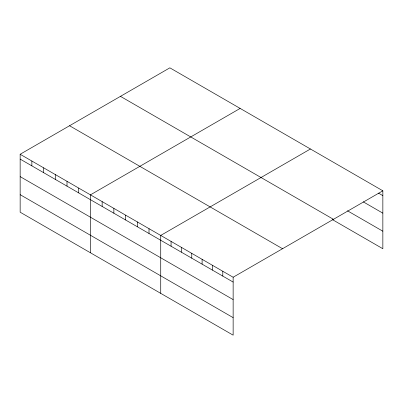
<?xml version="1.0" encoding="UTF-8"?>
<svg xmlns="http://www.w3.org/2000/svg" width="403" height="403" viewBox="0 0 403 403"><rect width="100%" height="100%" fill="white"/><g stroke="black" fill="none" stroke-linecap="round" stroke-linejoin="round"><path stroke-width="0.6" d="M20.15 154.268L233.141 277.239L233.141 335.165L20.15 212.195L20.15 154.268L169.859 67.835L382.85 190.805L382.85 248.732L332.213 219.494M240.148 108.417L90.438 194.851L90.438 252.772M310.431 148.999L160.726 235.428L160.726 293.354M233.141 277.239L382.85 190.805M378.493 193.123L382.85 195.636M363.249 201.843L382.85 213.157M347.457 210.779L382.85 231.211M120.457 96.357L333.447 219.328M69.553 125.746L282.543 248.716M20.15 159.104L233.141 282.07M20.15 176.62L233.141 299.59M20.15 194.674L233.141 317.645M222.799 271.264L222.799 276.1M212.452 265.295L212.452 270.126M202.105 259.32L202.105 264.151M191.763 253.346L191.763 258.182M181.415 247.377L181.415 252.207M171.068 241.402L171.068 246.233M149.009 228.667L149.009 233.498M137.297 221.902L137.297 226.733M125.58 215.142L125.58 219.973M113.868 208.376L113.868 213.207M102.15 201.611L102.15 206.447M78.721 188.085L78.721 192.916M67.009 181.325L67.009 186.156M55.292 174.559L55.292 179.39M43.579 167.794L43.579 172.63M31.862 161.034L31.862 165.865"/></g></svg>
